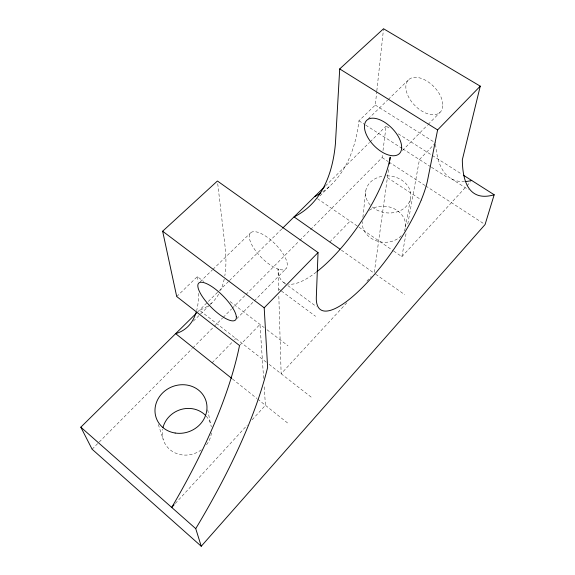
<?xml version="1.0" encoding="UTF-8"?>
<svg xmlns="http://www.w3.org/2000/svg" width="575" height="575" viewBox="0 0 575 575"><rect width="100%" height="100%" fill="white"/><g stroke="black" fill="none" stroke-linecap="round" stroke-linejoin="round"><path stroke-width="0.43" stroke-dasharray="2.88 2.16" d="M362.897 217.314L365.743 190.922M322.855 191.676A369.847 159.721 55.6 0 0 358.944 120.808L375.288 105.045L376.733 91.741M376.826 90.85L383.547 28.75M310.565 229.554L382.116 157.607L382.562 154.107M383 150.607L386.098 126.105L390.648 128.994M374.332 272.327L388.578 169.1M405.404 227.204L410.701 197.484M393.731 251.081L401.868 256.666L406.338 231.948M407.783 223.998L419.448 159.555L434.908 143.577M175.332 503.477L247.293 425.069M252.138 419.8L265.442 405.303L264.062 384.855M401.868 256.666L466.332 186.422M466.936 185.768L470.551 181.829M346.84 302.781L281.139 373.75L278.81 295.191M366.915 281.103L371.17 276.503M239.531 345.539L259.986 324.393L263.637 378.63M212.153 362.775L232.077 342.312M234.571 339.76L235.815 338.481M329.784 241.996L350.125 221.109M236.692 318.744L253.561 301.631M254.186 300.998L286.041 268.662M402.414 150.549L427.505 125.084M428.131 124.452L440.048 112.355M92.093 449.212L192.143 348.615M192.783 347.983L213.677 326.967M214.31 326.334L222.539 318.054M223.172 317.414L231.409 309.142M232.041 308.502L245.338 295.133M245.971 294.493L299.165 241.011M299.798 240.379L309.932 230.187M193.358 321.137L209.796 304.879M210.428 304.254L211.693 303.003M319.973 195.874L330.532 185.43M197.577 312.031L218.629 291.273M219.269 290.641L228.857 281.182M229.497 280.557L281.908 228.864M325.414 185.955L369.488 142.485M370.128 141.853L386.098 126.105M200.1 281.8L212.261 270.013M212.901 269.395L250.671 232.789M368.302 118.809L387.593 100.115M388.24 99.489L408.811 79.551M176.705 296.527L197.362 276.611L203.766 281.498M375.288 105.045L435.527 142.938M398.231 133.81L461.905 174.254M451.217 178.674L468.373 189.657M358.944 120.808L364.996 124.682M365.75 125.163L402.054 148.415M402.809 148.896L430.668 166.743M431.415 167.217L446.38 176.798M382.116 157.607L388.132 161.518M388.88 162.006L424.954 185.452M425.708 185.941L483.575 223.553M387.406 177.639L421.906 200.316M317.457 198.662L358.254 226.694M358.994 227.204L392.998 250.571M341.435 250.182L374.21 273.218M375.669 274.239L404.822 294.723M283.597 282.447L287.155 285.063M287.867 285.588L316.336 306.54M278.623 288.945L280.758 290.519M281.47 291.051L315.582 316.308M230.101 301.588L264.184 327.599M266.987 329.734L287.974 345.755M266.268 362.178L199.453 310.184A404.362 116.323 51.6 0 0 208.926 305.268M269.1 364.377L312.426 398.094M232.487 379.004L257.025 398.59M257.729 399.151L289.096 424.192M158.341 424.501L163.192 439.458M207.726 409.838L210.464 423.516M217.731 183.684L225.422 249.55A404.362 116.323 51.6 0 1 224.811 275.863M435.656 144.318L435.749 145.669A423.042 94.386 -61.5 0 0 464.471 181.578M278.674 290.727L278.034 268.999A89.966 29.613 -55.5 0 0 285.825 283.576M369.409 210.256A21.677 18.005 7.6 0 1 395.873 209.659A21.677 18.005 7.6 0 1 404.34 231.013M401.235 235.757A21.677 18.005 7.6 0 1 376.115 240.745A21.677 18.005 7.6 0 1 362.408 221.605M206.217 416.149A24.969 23.014 -24.1 0 1 211.291 426.851M211.42 432.925A24.969 23.014 -24.1 0 1 205.512 445.999M201.3 449.866A24.969 23.014 -24.1 0 1 173.794 452.252A24.969 23.014 -24.1 0 1 162.646 429.101M224.2 279.134A404.362 116.323 51.6 0 1 220.52 290.583M218.665 294.206A404.362 116.323 51.6 0 1 210.335 304.175M386.81 175.849A22.72 18.501 7.2 0 1 408.954 202.723A22.72 18.501 7.2 0 1 370.659 205.447M370.135 204.88A22.72 18.501 7.2 0 1 383.503 176.079M316.315 272.119A89.966 29.613 -55.5 0 1 288.729 284.223M197.362 276.611A411.88 105.987 50.8 0 1 197.98 281.635M198.634 293.387A411.88 105.987 50.8 0 1 196.643 310.55M442.815 105.714L442.563 107.698A22.655 13.39 45.7 0 1 422.158 111.27A22.655 13.39 45.7 0 1 405.864 85.977L406.166 84.058A22.655 13.39 45.7 0 1 426.47 80.809A22.655 13.39 45.7 0 1 442.815 105.714M278.868 269.294L276.87 268.59A25.192 9.653 45.2 0 1 249.385 237.971L249.284 236.332A25.192 9.653 45.2 0 1 276.446 245.309L278.544 247.653A25.192 9.653 45.2 0 1 287.191 263.3L287.335 264.996A25.192 9.653 45.2 0 1 278.868 269.294"/><path stroke-width="0.86" d="M174.124 504.793L171.709 507.43A920.395 308.983 -37.9 0 0 238.438 350.664L239.531 345.539L176.705 296.527L162.632 231.222L217.415 181.01L318.04 252.569L316.329 297.016A91.49 26.004 -55.4 0 0 365.456 284.381A91.49 26.004 -55.4 0 0 427.383 181.226L437.611 129.914L480.262 86.164L383.547 28.75L339.71 68.928L335.433 143.477A375.77 152.792 54.8 0 1 294.048 216.883L339.976 249.162M389.275 163.983L389.512 162.279M389.742 160.569L390.209 157.155A89.966 29.613 -55.5 0 1 316.94 271.63M480.262 86.164L462.322 159.792L462.386 162.452A428.648 85.237 -60.7 0 0 494.177 194.76L485.077 224.53L201.243 546.25L92.093 449.212L80.823 427.182L196.327 313.267M201.243 546.25L195.737 528.648A947.88 287.011 -39.6 0 0 266.34 372.514L267.627 367.461L264.198 307.805L318.04 252.569M282.548 228.232L324.774 186.588M339.71 68.928L437.611 129.914M463.421 175.217L494.177 194.76M162.632 231.222L264.198 307.805M231.79 378.443L175.662 333.644A411.88 105.987 50.8 0 0 196.183 312.16M80.823 427.182L195.737 528.648M163.027 427.383A24.969 23.014 -24.1 0 1 181.305 409.386A24.969 23.014 -24.1 0 1 205.634 415.517M320.836 193.035A369.847 159.721 55.6 0 1 314.554 196.664M471.759 180.514A423.042 94.386 -61.5 0 1 465.254 181.535M401.673 147.351L401.522 149.284A23.323 12.506 45.5 0 1 390.669 155.523L388.463 154.991A23.323 12.506 45.5 0 1 364.435 126.227L364.643 124.351A23.323 12.506 45.5 0 1 392.373 128.627L394.4 130.899A23.323 12.506 45.5 0 1 401.673 147.351M236.325 316.688L236.03 315.078A26.026 8.194 45.1 0 0 214.87 288.743A26.026 8.194 45.1 0 0 197.843 286.257L198.095 287.809A26.026 8.194 45.1 0 0 219.291 314.367A26.026 8.194 45.1 0 0 236.325 316.688M175.145 433.025A26.313 23.985 -21.7 0 0 205.843 400.437A26.313 23.985 -21.7 0 0 161.934 393.638A26.313 23.985 -21.7 0 0 175.145 433.025"/></g></svg>
